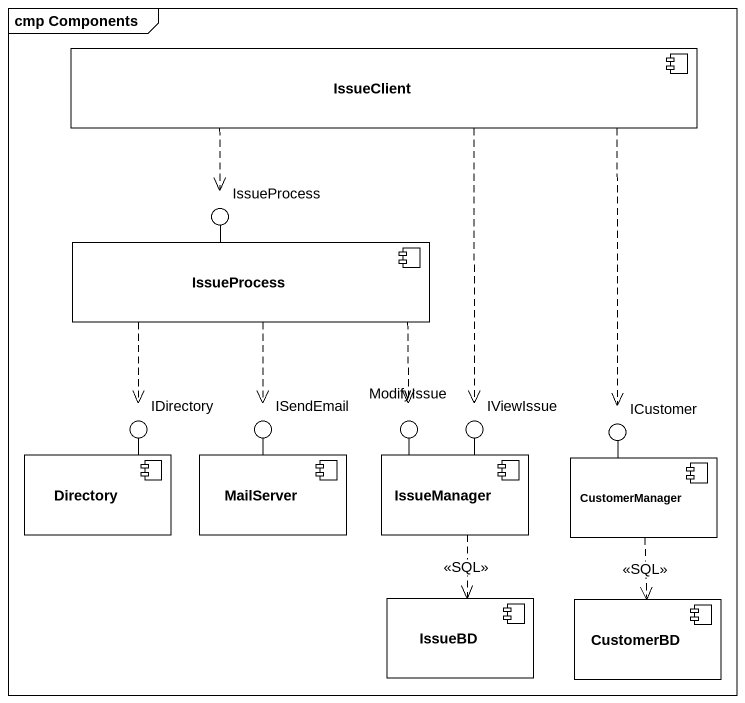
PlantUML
@startuml
mainframe cmp Components
component IssueClient
() IssueProcess
component "IssueProcess" as IssueProcess_2
() IDirectory
() ISendEmail
() ModifyIssue
() IViewIssue
() ICustomer
component Directory
component MailServer
component IssueManager
component CustomerManager
component IssueBD
component CustomerBD
IssueProcess_2 -up- IssueProcess
Directory -up- IDirectory
MailServer -up- ISendEmail
IssueManager -up- ModifyIssue
IssueManager -up- IViewIssue
CustomerManager -up- ICustomer
IssueClient ..> IssueProcess
IssueClient ..> IViewIssue
IssueClient ..> ICustomer
IssueProcess_2 ..> IDirectory
IssueProcess_2 ..> ISendEmail
IssueProcess_2 ..> ModifyIssue
IssueManager ..> IssueBD : <<SQL>>
CustomerManager ..> CustomerBD : <<SQL>>
@enduml
